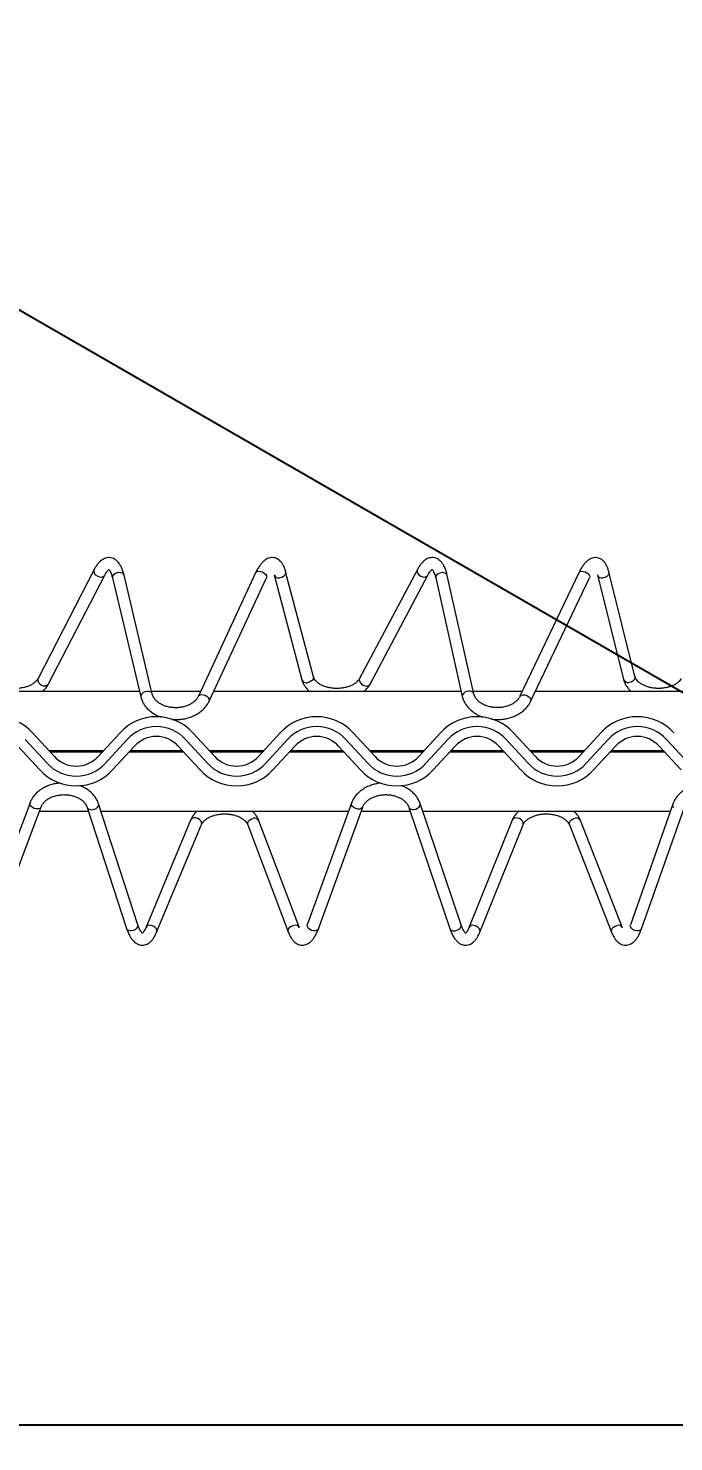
# Model space of a CAD drawing. Header units: millimetres. Extents: x 8743 to 322652, y 10189 to 229505.
# Drawn here: x 260695 to 270141, y 156994 to 177679 of the extents above; entities that cross this region are included whole.
import ezdxf

# ---------------------------------------------------------------- set-up
doc = ezdxf.new("R2010")
doc.units = ezdxf.units.MM
doc.header["$LTSCALE"] = 300
doc.header["$MEASUREMENT"] = 0
doc.header["$PDSIZE"] = -5
doc.layers.get('0').update_dxf_attribs({"color": 8, "linetype": 'CONTINUOUS'})
doc.layers.get('Defpoints').update_dxf_attribs({"color": 8, "linetype": 'CONTINUOUS'})
doc.layers.add('AZ-DIML', color=8, linetype='CONTINUOUS')
doc.layers.add('LGA CG', color=8, linetype='CONTINUOUS', lineweight=20)
doc.styles.add('HY울릉도L', font='H2WULL_0.TTF')
doc.dimstyles.new('NDIM', dxfattribs={"dimscale": 150, "dimtxt": 3, "dimasz": 1.5, "dimexe": 3, "dimexo": 2, "dimgap": 1, "dimtad": 1, "dimdec": 0, "dimdsep": 46, "dimlunit": 6, "dimtxsty": 'HY울릉도L', "dimblk1": '_RXDOT', "dimblk2": '_RXDOT', "dimsah": 1, "dimcen": 3, "dimdle": 3, "dimclrd": 256, "dimclre": 256, "dimclrt": 3, "dimadec": 0, "dimazin": 0, "dimtfac": 1, "dimtdec": 4, "dimtix": 1, "dimtmove": 2, "dimatfit": 3, "dimldrblk": '_RXDOT', "dimfxl": 1, "dimtolj": 1, "dimtzin": 0, "dimarcsym": 0})

# ---------------------------------------------------------------- blocks, each defined once
blk = doc.blocks.new('*D406')
at = {"layer": 'AZ-DIML', "lineweight": -2}
for p, q in [((205681, 166205), (205681, 157229)), ((280752, 166205), (280752, 157229)), ((207181, 157244), (279252, 157244))]:
    blk.add_line(p, q, dxfattribs=at)
at = {"layer": 'AZ-DIML'}
for points in [[(207181, 157494), (207181, 156994), (205681, 157244)], [(279252, 156994), (279252, 157494), (280752, 157244)]]:
    blk.add_solid(points, dxfattribs=at)
at = {"layer": 'Defpoints', "color": 0}
for p in [(205681, 166215), (280752, 166215), (280752, 157244)]:
    blk.add_point(p, dxfattribs=at)
at = {"layer": 'AZ-DIML', "color": 3, "insert": (243216, 158066), "char_height": 1500, "attachment_point": 5, "style": 'HY울릉도L'}
blk.add_mtext('\\A1;2590', dxfattribs=at)
blk = doc.blocks.new('_RXDOT')
at = {"color": 0, "linetype": 'ByBlock'}
blk.add_line((-1, 0), (2, 0), dxfattribs=at)
at = {"color": 0, "linetype": 'ByBlock', "const_width": 0.5}
blk.add_lwpolyline([(-0.25, 0, 1), (0.25, 0, 1)], format="xyb", close=True, dxfattribs=at)

msp = doc.modelspace()

# ---------------------------------------------------------------- linework, layer by layer
at = {"color": 7, "linetype": 'Continuous', "lineweight": 15}
for p, q in [((261659.4, 169756.3), (260837.8, 168163.7)), ((260992, 168084.1), (261813.7, 169676.7)), ((261928.1, 169635), (262341.2, 167896.3)), ((262510.1, 167936.4), (262097, 169675.1)), ((264021.9, 169708), (263184.3, 167903.4)), ((263341.8, 167830.3), (264179.4, 169634.9)), ((264294.1, 169680.2), (264699.5, 168145.5)), ((264867.4, 168189.9), (264461.9, 169724.6)), ((266389.3, 169757.6), (265544, 168163.1)), ((265697.4, 168081.7), (266542.7, 169676.3)), ((266657.2, 169634.7), (267047.3, 167901.1)), ((267216.7, 167939.2), (266826.5, 169672.8)), ((268751.7, 169709.3), (267890.5, 167902.6)), ((268047.3, 167827.9), (268908.5, 169634.6)), ((269023.1, 169680.2), (269405.6, 168150)), ((269574, 168192.1), (269191.5, 169722.3)), ((258702.9, 167980.2), (262321.2, 167980.2)), ((262499.7, 167980.2), (263220, 167980.2)), ((263411.4, 167980.2), (267029.5, 167980.2)), ((267207.4, 167980.2), (267927.5, 167980.2)), ((268119.9, 167980.2), (271737.7, 167980.2)), ((260757.1, 167370.2), (261077.9, 167021.1)), ((261717, 167021.1), (262037.9, 167370.2)), ((263103, 167370.2), (263423.9, 167021.1)), ((264063, 167021.1), (264383.8, 167370.2)), ((265449, 167370.2), (265769.8, 167021.1)), ((266408.9, 167021.1), (266729.8, 167370.2)), ((267795, 167370.2), (268115.8, 167021.1)), ((268754.9, 167021.1), (269075.7, 167370.2)), ((260864.9, 166825.3), (260544.1, 167174.4)), ((260971.4, 166923.2), (260650.6, 167272.3)), ((262144.4, 167272.3), (261823.5, 166923.2)), ((262250.9, 167174.4), (261930.1, 166825.3)), ((263210.8, 166825.3), (262890, 167174.4)), ((263317.3, 166923.2), (262996.5, 167272.3)), ((264490.3, 167272.3), (264169.5, 166923.2)), ((264596.8, 167174.4), (264276, 166825.3)), ((265556.8, 166825.3), (265236, 167174.4)), ((265663.3, 166923.2), (265342.5, 167272.3)), ((266836.3, 167272.3), (266515.5, 166923.2)), ((266942.8, 167174.4), (266622, 166825.3)), ((267902.7, 166825.3), (267581.9, 167174.4)), ((268009.3, 166923.2), (267688.4, 167272.3)), ((269182.2, 167272.3), (268861.4, 166923.2)), ((269288.8, 167174.4), (268967.9, 166825.3)), ((270248.7, 166825.3), (269927.9, 167174.4)), ((270355.2, 166923.2), (270034.4, 167272.3)), ((260994.2, 167112.2), (261800.8, 167112.2)), ((261774.2, 167083.3), (261020.8, 167083.3)), ((262973.8, 167083.3), (262167.1, 167083.3)), ((262193.7, 167112.2), (262947.2, 167112.2)), ((263340.1, 167112.2), (264146.7, 167112.2)), ((264120.1, 167083.3), (263366.7, 167083.3)), ((265319.7, 167083.3), (264513.1, 167083.3)), ((264539.7, 167112.2), (265293.1, 167112.2)), ((265686.1, 167112.2), (266492.7, 167112.2)), ((266466.1, 167083.3), (265712.7, 167083.3)), ((267665.7, 167083.3), (266859.1, 167083.3)), ((266885.6, 167112.2), (267639.1, 167112.2)), ((268032, 167112.2), (268838.7, 167112.2)), ((268812.1, 167083.3), (268058.6, 167083.3)), ((270011.6, 167083.3), (269205, 167083.3)), ((269231.6, 167112.2), (269985, 167112.2)), ((260720.8, 166344.6), (260048.6, 164559.3)), ((262299.9, 164559.5), (261724.2, 166329.7)), ((265426.3, 166341.2), (264777.7, 164559.2)), ((267029, 164559.5), (266429.8, 166333.5)), ((270127.7, 166325.6), (269506.9, 164559.2)), ((260211.1, 164498.1), (260883.3, 166283.5)), ((261578.8, 166215.3), (260857.6, 166215.3)), ((261559.1, 166276), (262134.8, 164505.8)), ((265380.5, 166215.3), (261761.4, 166215.3)), ((264940.9, 164499.8), (265589.5, 166281.8)), ((266286.5, 166215.3), (265565.3, 166215.3)), ((266265.3, 166278), (266864.5, 164503.9)), ((270088.9, 166215.3), (266469.7, 166215.3)), ((269670.6, 164501.6), (270291.4, 166268.1)), ((263070.1, 166091.7), (262413.8, 164516.6)), ((262574.1, 164449.8), (263230.4, 166024.9)), ((263908.7, 166020.9), (264500.2, 164454.5)), ((264662.6, 164515.8), (264071.1, 166082.3)), ((267775.6, 166088.4), (267142.8, 164516.4)), ((267303.9, 164451.6), (267936.6, 166023.5)), ((268615, 166022.4), (269230, 164452.7)), ((269391.6, 164516), (268776.6, 166085.8))]:
    msp.add_line(p, q, dxfattribs=at)
at = {"color": 8, "linetype": 'Continuous', "lineweight": 15}
for p, q in [((261659.4, 169756.3), (261655.2, 169743.8)), ((261655.2, 169743.8), (261656.2, 169720.9)), ((261656.2, 169720.9), (261666.9, 169697.5)), ((261666.9, 169697.5), (261686.1, 169676.3)), ((261686.1, 169676.3), (261711.3, 169660.1)), ((261711.3, 169660.1), (261739.6, 169650.6)), ((261930.3, 169659.8), (261927.4, 169639.4)), ((261927.4, 169639.4), (261928.1, 169635)), ((261943.2, 169679.6), (261930.3, 169659.8)), ((261964.4, 169696.4), (261943.2, 169679.6)), ((261991.5, 169708.3), (261964.4, 169696.4)), ((262021.1, 169713.7), (261991.5, 169708.3)), ((262049.7, 169712), (262021.1, 169713.7)), ((262073.8, 169703.5), (262049.7, 169712)), ((262090.5, 169689.1), (262073.8, 169703.5)), ((262097, 169675.1), (262090.5, 169689.1)), ((264021.9, 169708), (264025.9, 169714.6)), ((264025.9, 169714.6), (264042, 169727)), ((264042, 169727), (264065.1, 169732.7)), ((264065.1, 169732.7), (264092.5, 169731.1)), ((264092.5, 169731.1), (264120.9, 169722.3)), ((264120.9, 169722.3), (264146.9, 169707.3)), ((264146.9, 169707.3), (264167.3, 169688)), ((264167.3, 169688), (264179.6, 169666.7)), ((264182.5, 169646), (264179.4, 169634.9)), ((264179.6, 169666.7), (264182.5, 169646)), ((264404.1, 169643.3), (264374.7, 169636.8)), ((264430.4, 169656.8), (264404.1, 169643.3)), ((264450.3, 169675.9), (264430.4, 169656.8)), ((264461.6, 169698.2), (264450.3, 169675.9)), ((264462.7, 169721), (264461.6, 169698.2)), ((264461.9, 169724.6), (264462.7, 169721)), ((266389.3, 169757.6), (266384.8, 169744.5)), ((266384.8, 169744.5), (266385.9, 169721.6)), ((266385.9, 169721.6), (266396.7, 169698.1)), ((266396.7, 169698.1), (266415.8, 169676.9)), ((266415.8, 169676.9), (266441, 169660.6)), ((266441, 169660.6), (266469.2, 169651)), ((266659.4, 169658.9), (266656.5, 169638.6)), ((266656.5, 169638.6), (266657.2, 169634.7)), ((266672.2, 169678.6), (266659.4, 169658.9)), ((266693.4, 169695.3), (266672.2, 169678.6)), ((266720.5, 169707), (266693.4, 169695.3)), ((266750.1, 169712.3), (266720.5, 169707)), ((266778.8, 169710.5), (266750.1, 169712.3)), ((266803, 169701.9), (266778.8, 169710.5)), ((266819.8, 169687.4), (266803, 169701.9)), ((266826.5, 169672.8), (266819.8, 169687.4)), ((268751.7, 169709.3), (268755.6, 169715.6)), ((268755.6, 169715.6), (268771.7, 169727.9)), ((268771.7, 169727.9), (268794.8, 169733.5)), ((268794.8, 169733.5), (268822.2, 169731.6)), ((268822.2, 169731.6), (268850.5, 169722.5)), ((268850.5, 169722.5), (268876.4, 169707.4)), ((268876.4, 169707.4), (268896.6, 169687.9)), ((268896.6, 169687.9), (268908.9, 169666.6)), ((268911.6, 169645.9), (268908.5, 169634.6)), ((268908.9, 169666.6), (268911.6, 169645.9)), ((269133.2, 169641.9), (269103.7, 169635.7)), ((269159.6, 169655.2), (269133.2, 169641.9)), ((269179.6, 169674.2), (269159.6, 169655.2)), ((269190.9, 169696.4), (269179.6, 169674.2)), ((269192.1, 169719.2), (269190.9, 169696.4)), ((269191.5, 169722.3), (269192.1, 169719.2)), ((264868.2, 168186.2), (264867, 168163.5)), ((264867.4, 168189.9), (264868.2, 168186.2)), ((269573.5, 168166.2), (269562.1, 168144)), ((269574.7, 168189), (269573.5, 168166.2)), ((269574, 168192.1), (269574.7, 168189)), ((260837.8, 168163.7), (260833.5, 168151.1)), ((260833.5, 168151.1), (260834.5, 168128.2)), ((260834.5, 168128.2), (260845.3, 168104.8)), ((260845.3, 168104.8), (260864.4, 168083.7)), ((260864.4, 168083.7), (260889.6, 168067.4)), ((260889.6, 168067.4), (260917.9, 168058)), ((262404.5, 167969.6), (262377.5, 167957.7)), ((262434.1, 167975), (262404.5, 167969.6)), ((262462.7, 167973.3), (262434.1, 167975)), ((262486.8, 167964.8), (262462.7, 167973.3)), ((262503.5, 167950.4), (262486.8, 167964.8)), ((264809.5, 168108.5), (264780.1, 168102.1)), ((264835.8, 168122.1), (264809.5, 168108.5)), ((264855.8, 168141.2), (264835.8, 168122.1)), ((264867, 168163.5), (264855.8, 168141.2)), ((265544, 168163.1), (265539.5, 168149.9)), ((265539.5, 168149.9), (265540.6, 168127)), ((265540.6, 168127), (265551.4, 168103.6)), ((265551.4, 168103.6), (265570.5, 168082.4)), ((265570.5, 168082.4), (265595.7, 168066)), ((265595.7, 168066), (265623.9, 168056.4)), ((267083.6, 167961.8), (267062.3, 167945)), ((267110.6, 167973.5), (267083.6, 167961.8)), ((267140.3, 167978.7), (267110.6, 167973.5)), ((267168.9, 167976.9), (267140.3, 167978.7)), ((267193.1, 167968.3), (267168.9, 167976.9)), ((267209.9, 167953.8), (267193.1, 167968.3)), ((269515.8, 168111.7), (269486.3, 168105.5)), ((269542.1, 168125.1), (269515.8, 168111.7)), ((269562.1, 168144), (269542.1, 168125.1)), ((262343.4, 167921.1), (262340.4, 167900.7)), ((262340.4, 167900.7), (262341.2, 167896.3)), ((262356.2, 167940.9), (262343.4, 167921.1)), ((262377.5, 167957.7), (262356.2, 167940.9)), ((262510, 167936.8), (262503.5, 167950.4)), ((263184.5, 167903.8), (263188.3, 167910)), ((263188.3, 167910), (263204.4, 167922.4)), ((263204.4, 167922.4), (263227.5, 167928.2)), ((263227.5, 167928.2), (263254.9, 167926.5)), ((263254.9, 167926.5), (263283.3, 167917.7)), ((263283.3, 167917.7), (263309.3, 167902.7)), ((263309.3, 167902.7), (263329.7, 167883.4)), ((263329.7, 167883.4), (263342, 167862.1)), ((263344.9, 167841.4), (263341.8, 167830.3)), ((263342, 167862.1), (263344.9, 167841.4)), ((267049.5, 167925.3), (267046.6, 167905)), ((267046.6, 167905), (267047.3, 167901.1)), ((267062.3, 167945), (267049.5, 167925.3)), ((267216.6, 167939.6), (267209.9, 167953.8)), ((267890.7, 167903), (267894.5, 167908.9)), ((267894.5, 167908.9), (267910.5, 167921.2)), ((267910.5, 167921.2), (267933.6, 167926.8)), ((267933.6, 167926.8), (267961, 167924.9)), ((267961, 167924.9), (267989.3, 167915.8)), ((267989.3, 167915.8), (268015.2, 167900.7)), ((268015.2, 167900.7), (268035.4, 167881.2)), ((268035.4, 167881.2), (268047.7, 167859.9)), ((268050.4, 167839.2), (268047.2, 167827.9)), ((268047.7, 167859.9), (268050.4, 167839.2)), ((260718.6, 166334.8), (260720.8, 166344.7)), ((260722.1, 166314.1), (260718.6, 166334.8)), ((260735.2, 166293.4), (260722.1, 166314.1)), ((261722.4, 166300.7), (261725.9, 166321.3)), ((261725.9, 166321.3), (261724.2, 166329.7)), ((265424.2, 166331.5), (265426.3, 166341.2)), ((265427.8, 166310.9), (265424.2, 166331.5)), ((265441, 166290.3), (265427.8, 166310.9)), ((266414.8, 166283.6), (266428.1, 166304)), ((266428.1, 166304), (266431.6, 166324.6)), ((266431.6, 166324.6), (266429.8, 166333.5)), ((270125.7, 166316.2), (270127.7, 166325.6)), ((270129.3, 166295.5), (270125.7, 166316.2)), ((260756.3, 166275.3), (260735.2, 166293.4)), ((260783, 166261.8), (260756.3, 166275.3)), ((260812, 166254.6), (260783, 166261.8)), ((260839.8, 166254.6), (260812, 166254.6)), ((260863, 166261.7), (260839.8, 166254.6)), ((260878.9, 166275.2), (260863, 166261.7)), ((260883.1, 166283.1), (260878.9, 166275.2)), ((261559.2, 166275.6), (261564.1, 166266.1)), ((261564.1, 166266.1), (261580.1, 166252.2)), ((261580.1, 166252.2), (261603.6, 166244.4)), ((261603.6, 166244.4), (261631.6, 166243.6)), ((261631.6, 166243.6), (261660.9, 166250.1)), ((261660.9, 166250.1), (261687.8, 166262.8)), ((261687.8, 166262.8), (261709.2, 166280.4)), ((261709.2, 166280.4), (261722.4, 166300.7)), ((263177.4, 166115.1), (263148.7, 166123.8)), ((263202.9, 166099.5), (263177.4, 166115.1)), ((263222, 166079), (263202.9, 166099.5)), ((263937, 166093.7), (263962.6, 166108.8)), ((263962.6, 166108.8), (263991.5, 166117.1)), ((265462.2, 166272.3), (265441, 166290.3)), ((265489, 166259), (265462.2, 166272.3)), ((265518.1, 166252.1), (265489, 166259)), ((265545.9, 166252.3), (265518.1, 166252.1)), ((265569.1, 166259.7), (265545.9, 166252.3)), ((265585, 166273.3), (265569.1, 166259.7)), ((265589.3, 166281.4), (265585, 166273.3)), ((266265.5, 166277.6), (266270.1, 166268.6)), ((266270.1, 166268.6), (266286.1, 166254.8)), ((266286.1, 166254.8), (266309.4, 166247.1)), ((266309.4, 166247.1), (266337.4, 166246.5)), ((266337.4, 166246.5), (266366.6, 166253)), ((266366.6, 166253), (266393.5, 166265.9)), ((266393.5, 166265.9), (266414.8, 166283.6)), ((267883.6, 166112.8), (267854.8, 166121.4)), ((267909, 166097.4), (267883.6, 166112.8)), ((267928.1, 166076.9), (267909, 166097.4)), ((268642.8, 166095.7), (268668.3, 166111.1)), ((268668.3, 166111.1), (268697.1, 166119.6)), ((270142.6, 166275.1), (270129.3, 166295.5)), ((263232.4, 166055.9), (263222, 166079)), ((263230.4, 166024.9), (263232.9, 166033.2)), ((263232.9, 166033.2), (263232.4, 166055.9)), ((263906.7, 166027.8), (263907.2, 166050.5)), ((263908.7, 166020.9), (263906.7, 166027.8)), ((263907.2, 166050.5), (263917.8, 166073.4)), ((263917.8, 166073.4), (263937, 166093.7)), ((267938.5, 166053.9), (267928.1, 166076.9)), ((267936.6, 166023.5), (267939, 166031.1)), ((267939, 166031.1), (267938.5, 166053.9)), ((268612.8, 166029.7), (268613.3, 166052.4)), ((268615, 166022.4), (268612.8, 166029.7)), ((268613.3, 166052.4), (268623.7, 166075.4)), ((268623.7, 166075.4), (268642.8, 166095.7)), ((262134.8, 164505.8), (262139.8, 164495.8)), ((262139.8, 164495.8), (262155.8, 164481.9)), ((262155.8, 164481.9), (262179.3, 164474.2)), ((262179.3, 164474.2), (262207.3, 164473.4)), ((262207.3, 164473.4), (262236.6, 164479.8)), ((262236.6, 164479.8), (262263.5, 164492.6)), ((262263.5, 164492.6), (262284.9, 164510.2)), ((262284.9, 164510.2), (262298.1, 164530.5)), ((262298.1, 164530.5), (262301.6, 164551.1)), ((262301.6, 164551.1), (262299.9, 164559.5)), ((262521.1, 164540), (262492.4, 164548.8)), ((262546.5, 164524.5), (262521.1, 164540)), ((262565.6, 164503.9), (262546.5, 164524.5)), ((262576.1, 164480.9), (262565.6, 164503.9)), ((262574.1, 164449.8), (262576.6, 164458.1)), ((262576.6, 164458.1), (262576.1, 164480.9)), ((264498.2, 164461.3), (264498.7, 164484.1)), ((264500.2, 164454.5), (264498.2, 164461.3)), ((264498.7, 164484.1), (264509.2, 164507)), ((264509.2, 164507), (264528.4, 164527.2)), ((264528.4, 164527.2), (264554, 164542.4)), ((264554, 164542.4), (264582.9, 164550.7)), ((264775.7, 164549.5), (264777.7, 164559.2)), ((264779.2, 164528.9), (264775.7, 164549.5)), ((264792.4, 164508.3), (264779.2, 164528.9)), ((264813.7, 164490.3), (264792.4, 164508.3)), ((264840.4, 164477), (264813.7, 164490.3)), ((264869.5, 164470.1), (264840.4, 164477)), ((264897.3, 164470.3), (264869.5, 164470.1)), ((264920.5, 164477.7), (264897.3, 164470.3)), ((264936.4, 164491.3), (264920.5, 164477.7)), ((264940.9, 164499.8), (264936.4, 164491.3)), ((266864.5, 164503.9), (266869.3, 164494.5)), ((266869.3, 164494.5), (266885.2, 164480.7)), ((266885.2, 164480.7), (266908.6, 164473)), ((266908.6, 164473), (266936.5, 164472.4)), ((266936.5, 164472.4), (266965.7, 164478.9)), ((266965.7, 164478.9), (266992.6, 164491.8)), ((266992.6, 164491.8), (267014, 164509.6)), ((267014, 164509.6), (267027.3, 164529.9)), ((267027.3, 164529.9), (267030.8, 164550.5)), ((267030.8, 164550.5), (267029, 164559.5)), ((267250.8, 164540.9), (267222, 164549.5)), ((267276.3, 164525.4), (267250.8, 164540.9)), ((267295.3, 164504.9), (267276.3, 164525.4)), ((267305.7, 164481.9), (267295.3, 164504.9)), ((267303.9, 164451.6), (267306.2, 164459.2)), ((267306.2, 164459.2), (267305.7, 164481.9)), ((269227.8, 164459.9), (269228.2, 164482.6)), ((269230, 164452.6), (269227.8, 164459.9)), ((269228.2, 164482.6), (269238.7, 164505.6)), ((269238.7, 164505.6), (269257.8, 164526)), ((269257.8, 164526), (269283.3, 164541.3)), ((269283.3, 164541.3), (269312.1, 164549.8)), ((269504.9, 164549.7), (269506.9, 164559.2)), ((269508.5, 164529.1), (269504.9, 164549.7)), ((269521.8, 164508.6), (269508.5, 164529.1)), ((269543.2, 164490.8), (269521.8, 164508.6)), ((269570, 164477.7), (269543.2, 164490.8)), ((269599.1, 164471), (269570, 164477.7)), ((269627, 164471.5), (269599.1, 164471)), ((269650.3, 164479), (269627, 164471.5)), ((269666.1, 164492.8), (269650.3, 164479)), ((269670.6, 164501.6), (269666.1, 164492.8))]:
    msp.add_line(p, q, dxfattribs=at)
for centre, radius, start, end in [((261759.8, 169711.7), 64.3, 251.7009, 326.83211), ((264360.5, 169707), 71.6, 202.2403, 281.45727), ((266489.5, 169711.5), 63.8, 251.44055, 326.30203), ((269090, 169706.3), 71.9, 201.54681, 280.97258), ((260938.1, 168119), 64.3, 251.67613, 327.11077), ((264765.9, 168172.1), 71.5, 201.86807, 281.49158), ((265644.2, 168116.8), 63.7, 251.40933, 326.58151), ((269472.6, 168176), 71.8, 201.17608, 281.00558), ((263129.5, 166058.8), 67.8, 73.52057, 150.99368), ((264009.8, 166050.6), 69, 27.30033, 105.42516), ((267835.7, 166055.8), 68.4, 73.7865, 151.56632), ((268716, 166053.6), 68.7, 27.96448, 105.92285), ((262473.1, 164483.7), 67.9, 73.52522, 150.95985), ((264601.2, 164484.1), 69.1, 27.66482, 105.39161), ((267202.9, 164483.8), 68.4, 73.79004, 151.53171), ((269330.9, 164483.7), 68.8, 28.31986, 105.88919)]:
    msp.add_arc(centre, radius, start, end, dxfattribs=at)
at = {"color": 7, "linetype": 'Continuous', "lineweight": 15}
for centre, radius, start, end in [((260224.5, 166880.8), 723.3, 42.58222, 137.41778), ((262570.4, 166880.8), 723.3, 42.58222, 137.41778), ((264916.4, 166880.8), 723.3, 42.58222, 137.41778), ((267262.4, 166880.8), 723.3, 42.58222, 137.41778), ((269608.3, 166880.8), 723.3, 42.58222, 137.41778), ((262570.4, 166880.8), 578.7, 42.58222, 137.41778), ((264916.4, 166880.8), 578.7, 42.58222, 137.41778), ((267262.4, 166880.8), 578.7, 42.58222, 137.41778), ((269608.3, 166880.8), 578.7, 42.58222, 137.41778), ((262570.4, 166880.8), 434, 42.58222, 137.41778), ((264916.4, 166880.8), 434, 42.58222, 137.41778), ((267262.4, 166880.8), 434, 42.58222, 137.41778), ((269608.3, 166880.8), 434, 42.58222, 137.41778), ((261397.5, 167314.8), 434, 222.58222, 317.41778), ((263743.4, 167314.8), 434, 222.58222, 317.41778), ((266089.4, 167314.8), 434, 222.58222, 317.41778), ((268435.3, 167314.8), 434, 222.58222, 317.41778), ((261397.5, 167314.8), 723.3, 222.58222, 317.41778), ((261397.5, 167314.8), 578.7, 222.58222, 317.41778), ((263743.4, 167314.8), 723.3, 222.58222, 317.41778), ((263743.4, 167314.8), 578.7, 222.58222, 317.41778), ((266089.4, 167314.8), 723.3, 222.58222, 317.41778), ((266089.4, 167314.8), 578.7, 222.58222, 317.41778), ((268435.3, 167314.8), 723.3, 222.58222, 317.41778), ((268435.3, 167314.8), 578.7, 222.58222, 317.41778)]:
    msp.add_arc(centre, radius, start, end, dxfattribs=at)
for points, knots in [([(262097, 169675.1), (262094.4, 169685.5), (262086.7, 169716.5), (262070.8, 169764), (262047.5, 169815.1), (262020.3, 169857), (261990.1, 169889.5), (261958.5, 169912.4), (261923.3, 169928.1), (261885.2, 169935), (261846.6, 169932.3), (261810.4, 169921.2), (261776.5, 169902.6), (261744, 169876.5), (261712.3, 169841.6), (261683.9, 169801.4), (261667, 169770.2), (261659.4, 169756.3)], [0, 0, 0, 0, 0.0410088, 0.1216451, 0.2038907, 0.2880858, 0.3559596, 0.417575, 0.4754454, 0.5377144, 0.5971172, 0.6559616, 0.7170707, 0.7833228, 0.856655, 0.9361697, 1, 1, 1, 1]), ([(264461.9, 169724.6), (264459.2, 169734.2), (264451.2, 169763), (264434.9, 169804.8), (264411.8, 169846.8), (264385.5, 169880), (264356.2, 169905.3), (264323.9, 169922.9), (264288.3, 169932.8), (264251.3, 169933.8), (264214.9, 169926.2), (264180.6, 169910.9), (264147.6, 169888.3), (264114.9, 169857.3), (264082.7, 169816.9), (264051.2, 169767.6), (264031.8, 169728), (264021.9, 169708)], [0, 0, 0, 0, 0.0413435, 0.1241081, 0.2001449, 0.2686021, 0.3301327, 0.3875247, 0.4431906, 0.5020047, 0.5598578, 0.619369, 0.68364, 0.7551574, 0.8339009, 0.9159534, 1, 1, 1, 1]), ([(266826.5, 169672.8), (266824.1, 169683.3), (266816.7, 169714.3), (266801.3, 169761.9), (266779.4, 169811.5), (266753.9, 169852.6), (266725.6, 169884.9), (266694.6, 169909.1), (266659.8, 169926.1), (266621.8, 169934.4), (266582.9, 169933), (266546.4, 169923.1), (266512, 169905.6), (266479, 169880.6), (266446.9, 169847), (266416.6, 169806.2), (266398.2, 169773.4), (266389.3, 169757.6)], [0, 0, 0, 0, 0.0409732, 0.1215508, 0.2037383, 0.2792814, 0.3478859, 0.4099836, 0.4680866, 0.5307398, 0.5902542, 0.6490072, 0.7097472, 0.7753828, 0.8479919, 0.927004, 1, 1, 1, 1]), ([(269191.5, 169722.3), (269188.9, 169731.9), (269181.2, 169760.8), (269165.6, 169802.7), (269143, 169845), (269117.3, 169878.4), (269088.3, 169904), (269056.3, 169922), (269020.9, 169932.2), (268983.9, 169933.7), (268947.5, 169926.4), (268913.1, 169911.6), (268879.9, 169889.3), (268847, 169858.7), (268814.3, 169818.8), (268783.5, 169771.1), (268763, 169732.7), (268752.9, 169711.8), (268751.7, 169709.3)], [0, 0, 0, 0, 0.0412977, 0.1240127, 0.1999568, 0.2682398, 0.3295856, 0.386808, 0.4423228, 0.500968, 0.5586623, 0.6180392, 0.68221, 0.7536749, 0.8324025, 0.9144071, 0.9900268, 1, 1, 1, 1]), ([(261813.7, 169676.7), (261817.3, 169683.4), (261827.2, 169701.9), (261843.2, 169726.3), (261859.5, 169745.8), (261870.3, 169755.2), (261872.7, 169756.6), (261873.1, 169756.9)], [0, 0, 0, 0, 0.1519798, 0.4253018, 0.6912231, 0.9487613, 1, 1, 1, 1]), ([(261871.3, 169760.9), (261871.2, 169760.9), (261870.3, 169761.2), (261874.4, 169758.9), (261883.3, 169748.9), (261895.4, 169729.8), (261907.9, 169702.4), (261919.2, 169670.3), (261925.4, 169645.6), (261928.1, 169635)], [0, 0, 0, 0, 0.0281716, 0.1885797, 0.357917, 0.524204, 0.6934224, 0.8683651, 1, 1, 1, 1]), ([(266542.7, 169676.3), (266546.3, 169682.9), (266556.5, 169701.5), (266572.9, 169725.8), (266589.5, 169745.4), (266600.7, 169754.9), (266603.3, 169756.4), (266603.8, 169756.7)], [0, 0, 0, 0, 0.1503787, 0.4209928, 0.6843177, 0.9393327, 1, 1, 1, 1]), ([(266602, 169760.8), (266601.9, 169760.8), (266601, 169761.1), (266605.1, 169758.9), (266613.7, 169748.9), (266625.5, 169729.8), (266637.7, 169702.3), (266648.6, 169670.2), (266654.6, 169645.4), (266657.2, 169634.7)], [0, 0, 0, 0, 0.0251264, 0.1860884, 0.3560909, 0.5227399, 0.6922072, 0.8673807, 1, 1, 1, 1]), ([(260837.8, 168163.7), (260835.4, 168159.4), (260827.9, 168145.9), (260809.5, 168123), (260779.3, 168096.3), (260742, 168072.2), (260698.5, 168051.6), (260649.8, 168035.2), (260597.1, 168023.5), (260541.9, 168017.1), (260485.5, 168016.1), (260429.6, 168020.7), (260375.8, 168030.6), (260325.6, 168045.5), (260280.4, 168064.7), (260241.4, 168087.3), (260209.5, 168112.3), (260185.2, 168138.6), (260168.8, 168164.2), (260163.3, 168180.1), (260160.8, 168187.6)], [0, 0, 0, 0, 0.0283416, 0.0888953, 0.1473521, 0.2047113, 0.2618586, 0.3190598, 0.3764636, 0.4340667, 0.4917874, 0.5495161, 0.6070992, 0.6644131, 0.7213779, 0.7779778, 0.8343386, 0.8907504, 0.9478695, 1, 1, 1, 1]), ([(265544, 168163.1), (265541.6, 168158.8), (265533.9, 168145.3), (265515.2, 168122.4), (265484.6, 168095.8), (265447, 168071.9), (265403.2, 168051.5), (265354.3, 168035.3), (265301.5, 168023.8), (265246.1, 168017.6), (265189.7, 168017), (265133.9, 168021.8), (265080.2, 168032), (265030.3, 168047.1), (264985.4, 168066.5), (264946.7, 168089.2), (264915.1, 168114.4), (264891.2, 168140.7), (264875.1, 168166.3), (264869.9, 168182.2), (264867.4, 168189.9)], [0, 0, 0, 0, 0.0283408, 0.088683, 0.1470345, 0.2043544, 0.261483, 0.3186775, 0.3760771, 0.4336728, 0.4913838, 0.5490941, 0.6066516, 0.6639358, 0.7208673, 0.7774372, 0.8337793, 0.8901906, 0.9473585, 1, 1, 1, 1]), ([(270250.3, 168162.5), (270247.8, 168158.2), (270239.9, 168144.7), (270220.9, 168121.9), (270189.9, 168095.4), (270152, 168071.7), (270108, 168051.4), (270058.8, 168035.4), (270005.9, 168024.3), (269950.4, 168018.3), (269894, 168017.9), (269838.2, 168023), (269784.7, 168033.5), (269735, 168048.8), (269690.3, 168068.4), (269652, 168091.3), (269620.8, 168116.5), (269597.3, 168142.8), (269581.4, 168168.5), (269576.4, 168184.5), (269574, 168192.1)], [0, 0, 0, 0, 0.0283391, 0.0884775, 0.1467283, 0.2040091, 0.2611173, 0.3183035, 0.3756972, 0.4332857, 0.4909819, 0.5486739, 0.6062042, 0.6634566, 0.720354, 0.7768904, 0.8332136, 0.8896257, 0.9468434, 1, 1, 1, 1]), ([(260908.3, 167980.2), (260918.2, 167989), (260943.1, 168011), (260970.7, 168046.3), (260986, 168073.4), (260992, 168084.1)], [0, 0, 0, 0, 0.2870998, 0.717425, 1, 1, 1, 1]), ([(264699.5, 168145.5), (264702.6, 168135.3), (264710.5, 168108.9), (264730.6, 168068), (264761.9, 168024.5), (264787.8, 167995.1), (264804.8, 167981.8), (264806.8, 167980.2)], [0, 0, 0, 0, 0.1642737, 0.4272384, 0.6933605, 0.9651291, 1, 1, 1, 1]), ([(265614.3, 167980.2), (265623.6, 167988.2), (265647.9, 168009.3), (265675.4, 168043.7), (265691.1, 168070.9), (265697.4, 168081.7)], [0, 0, 0, 0, 0.2683241, 0.7070438, 1, 1, 1, 1]), ([(269405.6, 168150), (269408.5, 168139.8), (269416.1, 168113.3), (269435.7, 168072.2), (269466.2, 168028.5), (269493.2, 167997.7), (269511.7, 167983), (269515.2, 167980.2)], [0, 0, 0, 0, 0.1600526, 0.4158422, 0.674605, 0.9388271, 1, 1, 1, 1]), ([(262341.2, 167896.3), (262344.1, 167885.4), (262351.8, 167856.8), (262371.7, 167812.1), (262402.3, 167763.6), (262440.9, 167718.8), (262486.7, 167678.2), (262539.3, 167643), (262590.4, 167616.1), (262625.2, 167603.8), (262639.1, 167599)], [0, 0, 0, 0, 0.0816369, 0.2160668, 0.3513, 0.4880886, 0.6264928, 0.7662756, 0.9070472, 1, 1, 1, 1]), ([(263184.3, 167903.4), (263181.7, 167898.1), (263173.3, 167881.3), (263153.3, 167853.6), (263121.2, 167822.3), (263082.1, 167794.7), (263037.2, 167771.6), (262987.6, 167753.7), (262934.3, 167741.5), (262878.9, 167735.5), (262822.8, 167735.7), (262767.5, 167742.3), (262714.7, 167754.8), (262665.7, 167773), (262621.7, 167796), (262584, 167823.1), (262553.2, 167853.2), (262529.8, 167885.4), (262516.3, 167913.4), (262511.7, 167930.5), (262510.1, 167936.4)], [0, 0, 0, 0, 0.0284414, 0.0903776, 0.15072, 0.2098517, 0.2684512, 0.3268778, 0.3852546, 0.4436377, 0.5020178, 0.5603498, 0.6185576, 0.6766006, 0.7344921, 0.7923179, 0.8502547, 0.9087102, 0.9683834, 1, 1, 1, 1]), ([(262798.1, 167564.7), (262820.1, 167563.4), (262865.3, 167560.9), (262933.7, 167566), (263001.8, 167577.9), (263067.5, 167597), (263129.5, 167622.8), (263186.7, 167655.2), (263238.1, 167693.5), (263282.3, 167737.3), (263317.5, 167783.1), (263334.2, 167815.5), (263341.8, 167830.3)], [0, 0, 0, 0, 0.0971665, 0.199071, 0.3011111, 0.4033166, 0.5057078, 0.6082213, 0.7106751, 0.8127794, 0.9141378, 1, 1, 1, 1]), ([(267047.3, 167901.1), (267050.1, 167890.2), (267057.4, 167861.5), (267076.8, 167816.7), (267106.8, 167767.9), (267144.9, 167722.8), (267190.2, 167682), (267242.3, 167646.3), (267295.2, 167618), (267332.2, 167604.7), (267348.3, 167598.9)], [0, 0, 0, 0, 0.080471, 0.2128657, 0.3460259, 0.4807007, 0.6169739, 0.7546275, 0.893289, 1, 1, 1, 1]), ([(267890.5, 167902.6), (267887.8, 167897.3), (267879.2, 167880.5), (267858.9, 167853), (267826.4, 167821.8), (267787.1, 167794.4), (267741.9, 167771.6), (267692.1, 167753.9), (267638.7, 167742), (267583.2, 167736.3), (267527.1, 167736.8), (267471.9, 167743.7), (267419.2, 167756.5), (267370.4, 167774.9), (267326.8, 167798.2), (267289.3, 167825.4), (267258.9, 167855.6), (267235.9, 167888), (267222.7, 167916.1), (267218.2, 167933.2), (267216.7, 167939.2)], [0, 0, 0, 0, 0.0284393, 0.0902298, 0.1504741, 0.2095518, 0.2681215, 0.3265273, 0.3848866, 0.4432547, 0.5016202, 0.5599302, 0.6181134, 0.6761333, 0.7340035, 0.7918135, 0.849748, 0.9082284, 0.9679679, 1, 1, 1, 1]), ([(267463.1, 167571.2), (267474.4, 167569.3), (267508.3, 167563.8), (267566.3, 167562.2), (267635.7, 167566.2), (267704, 167577.8), (267769.8, 167596.3), (267832.2, 167621.6), (267889.8, 167653.5), (267941.6, 167691.5), (267986.4, 167734.9), (268022.2, 167780.5), (268039.4, 167813), (268047.3, 167827.9)], [0, 0, 0, 0, 0.04771307, 0.14410598, 0.24059163, 0.33720227, 0.43397089, 0.5309139, 0.62798096, 0.72500914, 0.82172847, 0.91777147, 1, 1, 1, 1]), ([(261158.5, 166633.6), (261140.6, 166631.8), (261099.7, 166627.6), (261037.8, 166612.6), (260973.8, 166590.3), (260914.1, 166561.1), (260859.6, 166525.7), (260811.6, 166484.6), (260771.2, 166438.4), (260740.6, 166391.5), (260726.9, 166359.1), (260720.8, 166344.6)], [0, 0, 0, 0, 0.090516, 0.2072716, 0.3242335, 0.4413933, 0.5585994, 0.6755883, 0.7919609, 0.9072476, 1, 1, 1, 1]), ([(261724.2, 166329.7), (261720.4, 166340.3), (261710.4, 166368.4), (261686.8, 166411.9), (261652.2, 166458.7), (261609.9, 166501.4), (261560.6, 166539.4), (261506.2, 166571.9), (261466.2, 166588.4), (261446.5, 166596.4)], [0, 0, 0, 0, 0.0899935, 0.2392062, 0.3894753, 0.5415519, 0.6953131, 0.8503928, 1, 1, 1, 1]), ([(265854.8, 166632.6), (265838.9, 166630.8), (265799.9, 166626.5), (265740.1, 166611.4), (265676.3, 166588.6), (265616.9, 166559), (265562.9, 166523.1), (265515.4, 166481.6), (265475.5, 166435.2), (265445.5, 166388.1), (265432.2, 166355.6), (265426.3, 166341.2)], [0, 0, 0, 0, 0.0816205, 0.1996082, 0.3178035, 0.4361919, 0.5546123, 0.6727909, 0.7903138, 0.9067078, 1, 1, 1, 1]), ([(266429.8, 166333.5), (266425.9, 166344.1), (266415.5, 166372.1), (266391.5, 166415.4), (266356.3, 166462), (266313.5, 166504.4), (266263.7, 166542), (266210.3, 166573.5), (266171.5, 166589.1), (266153.2, 166596.4)], [0, 0, 0, 0, 0.09089093, 0.24175384, 0.39370743, 0.54748407, 0.70294832, 0.85971051, 1, 1, 1, 1]), ([(270584.4, 166623.4), (270581.7, 166623.4), (270555.9, 166622.8), (270507.4, 166614.8), (270440.6, 166599.2), (270377, 166575.8), (270317.8, 166546), (270263.9, 166510), (270216.6, 166468.3), (270177.1, 166421.7), (270146.9, 166373.9), (270133.7, 166340.7), (270127.7, 166325.6)], [0, 0, 0, 0, 0.0129474, 0.1247346, 0.2366925, 0.3488519, 0.4611884, 0.5735518, 0.6856742, 0.7971601, 0.9075607, 1, 1, 1, 1]), ([(260883.3, 166283.5), (260885.5, 166288.8), (260892.5, 166305.8), (260910.2, 166334.1), (260939.8, 166366.6), (260976.6, 166395.6), (261019.6, 166420.3), (261067.7, 166440.1), (261119.9, 166454.3), (261174.8, 166462.5), (261230.8, 166464.4), (261286.5, 166460), (261340.3, 166449.5), (261390.8, 166433.2), (261436.7, 166411.7), (261476.6, 166386), (261509.9, 166356.8), (261535.8, 166325.2), (261551.3, 166297.9), (261557.2, 166281.4), (261559.1, 166276)], [0, 0, 0, 0, 0.0284326, 0.0914363, 0.1525024, 0.2120208, 0.2708151, 0.3293425, 0.3877907, 0.4462362, 0.5046869, 0.5631081, 0.6214282, 0.6795947, 0.7375976, 0.7955016, 0.853431, 0.9117108, 0.9709324, 1, 1, 1, 1]), ([(265589.5, 166281.8), (265591.6, 166287.1), (265598.4, 166304.2), (265615.7, 166332.6), (265645, 166365.2), (265681.5, 166394.4), (265724.2, 166419.4), (265772.1, 166439.4), (265824.1, 166453.9), (265878.9, 166462.4), (265934.9, 166464.6), (265990.6, 166460.6), (266044.6, 166450.3), (266095.3, 166434.3), (266141.4, 166413.1), (266181.6, 166387.5), (266215.3, 166358.5), (266241.6, 166326.9), (266257.3, 166299.8), (266263.4, 166283.4), (266265.3, 166278)], [0, 0, 0, 0, 0.0284285, 0.0915901, 0.1527646, 0.2123404, 0.2711592, 0.3296959, 0.3881496, 0.4465958, 0.5050495, 0.5634757, 0.6218061, 0.6799834, 0.7379965, 0.7959052, 0.8538299, 0.9120837, 0.9712423, 1, 1, 1, 1]), ([(263160.3, 166215.3), (263158.8, 166214.1), (263141.4, 166200.3), (263115.3, 166169.3), (263087, 166128.8), (263074.7, 166101.8), (263070.1, 166091.7)], [0, 0, 0, 0, 0.0350443, 0.4089083, 0.7776168, 1, 1, 1, 1]), ([(263230.4, 166024.9), (263232.3, 166029.1), (263238, 166041.6), (263253, 166063.8), (263278.9, 166090.4), (263313.2, 166115.8), (263354, 166138.1), (263400.4, 166156.5), (263451.5, 166170.4), (263505.8, 166179.2), (263561.9, 166182.6), (263618.2, 166180.5), (263673.1, 166173), (263725.1, 166160.3), (263772.7, 166142.9), (263814.6, 166121.7), (263849.8, 166097.7), (263877.5, 166071.8), (263897.7, 166045.7), (263905.1, 166029.1), (263908.7, 166020.9)], [0, 0, 0, 0, 0.0283304, 0.0841418, 0.1435808, 0.2013306, 0.2585669, 0.3157667, 0.37313, 0.4307051, 0.4884431, 0.5462395, 0.6039621, 0.661468, 0.7186535, 0.7754671, 0.8319622, 0.8883699, 0.9451028, 1, 1, 1, 1]), ([(264071.1, 166082.3), (264067.1, 166092.1), (264056.4, 166117.9), (264031.6, 166157.1), (264003.8, 166191.9), (263982.9, 166209.7), (263976.3, 166215.3)], [0, 0, 0, 0, 0.199042, 0.5224881, 0.8504535, 1, 1, 1, 1]), ([(267867.4, 166215.3), (267864.7, 166213.2), (267846.4, 166198.4), (267819.5, 166166.1), (267791.9, 166125.4), (267780, 166098.5), (267775.6, 166088.4)], [0, 0, 0, 0, 0.061071, 0.4255605, 0.7847931, 1, 1, 1, 1]), ([(267936.6, 166023.5), (267938.5, 166027.7), (267944, 166040.2), (267958.7, 166062.4), (267984.2, 166089.2), (268018.1, 166114.7), (268058.6, 166137.1), (268104.8, 166155.7), (268155.6, 166169.8), (268209.8, 166179), (268265.8, 166182.7), (268322.2, 166180.9), (268377.2, 166173.6), (268429.4, 166161.1), (268477.2, 166144), (268519.5, 166123), (268555, 166099), (268583.1, 166073.2), (268603.7, 166047.1), (268611.3, 166030.6), (268615, 166022.4)], [0, 0, 0, 0, 0.0283265, 0.0842715, 0.1438598, 0.2016632, 0.2589095, 0.3161068, 0.3734619, 0.4310292, 0.4887601, 0.5465591, 0.6042928, 0.661811, 0.7190169, 0.7758514, 0.8323598, 0.8887688, 0.9454678, 1, 1, 1, 1]), ([(268776.6, 166085.8), (268772.5, 166095.5), (268761.5, 166121.3), (268736.2, 166160.3), (268708.8, 166193.8), (268688.8, 166210.7), (268683.3, 166215.3)], [0, 0, 0, 0, 0.2037801, 0.535609, 0.8721231, 1, 1, 1, 1]), ([(262134.8, 164505.8), (262138.3, 164495.5), (262148.6, 164465.1), (262168.2, 164418.9), (262195.4, 164369.4), (262225.5, 164329.3), (262258, 164298.7), (262291.1, 164277.7), (262326, 164264.6), (262363, 164259.7), (262400.3, 164263.8), (262435.8, 164276.4), (262468.2, 164296.4), (262498.3, 164323.6), (262526.8, 164359.1), (262552.3, 164401), (262567.1, 164434.2), (262574.1, 164449.8)], [0, 0, 0, 0, 0.0411224, 0.1218922, 0.2042588, 0.2887147, 0.3578222, 0.42022, 0.4784783, 0.5349707, 0.5946818, 0.6534267, 0.7137533, 0.7786782, 0.8505518, 0.9293271, 1, 1, 1, 1]), ([(262368.6, 164434.4), (262368.8, 164434.3), (262369.6, 164434), (262364.3, 164437), (262353.9, 164447.6), (262340, 164466.8), (262325, 164494.4), (262311.3, 164525.9), (262303.2, 164549.7), (262299.9, 164559.5)], [0, 0, 0, 0, 0.05523323, 0.21119246, 0.37541789, 0.53888947, 0.70650666, 0.88002358, 1, 1, 1, 1]), ([(262413.8, 164516.6), (262410.9, 164509.9), (262402.8, 164491.2), (262389.5, 164467), (262374.8, 164446.7), (262368.3, 164440.6), (262365.1, 164437.6)], [0, 0, 0, 0, 0.1608969, 0.4489591, 0.7289132, 1, 1, 1, 1]), ([(264500.2, 164454.5), (264503.9, 164445.1), (264514.9, 164417), (264536.5, 164374.8), (264565.1, 164333.6), (264596.4, 164302), (264628.7, 164279.9), (264663.2, 164265.8), (264700, 164259.7), (264737.3, 164262.5), (264773.2, 164274), (264806.2, 164292.9), (264837.3, 164319.1), (264867.1, 164353.6), (264895.4, 164397.3), (264920.3, 164446.3), (264934.4, 164483.1), (264940.9, 164499.8)], [0, 0, 0, 0, 0.0415223, 0.1243182, 0.2088691, 0.2778113, 0.3400872, 0.3982827, 0.4547647, 0.5144351, 0.5731849, 0.6335922, 0.6986701, 0.7707488, 0.8497026, 0.9318509, 1, 1, 1, 1]), ([(266864.5, 164503.9), (266868.1, 164493.7), (266878.7, 164463.3), (266898.9, 164417.3), (266926.6, 164368.1), (266957.1, 164328.2), (266989.8, 164297.9), (267023.1, 164277.1), (267058.2, 164264.3), (267095.2, 164259.7), (267132.4, 164264.1), (267167.8, 164277), (267200, 164297.2), (267229.7, 164324.7), (267257.7, 164360.3), (267282.7, 164402.5), (267297.1, 164435.8), (267303.9, 164451.6)], [0, 0, 0, 0, 0.0411187, 0.1218679, 0.2042111, 0.2886649, 0.357946, 0.4204414, 0.4787303, 0.5351993, 0.5949146, 0.6536158, 0.7138331, 0.7785984, 0.8503021, 0.9289812, 1, 1, 1, 1]), ([(267099.5, 164434.4), (267099.7, 164434.3), (267100.5, 164434.1), (267095.2, 164436.9), (267084.8, 164447.2), (267070.7, 164466.2), (267055.4, 164493.5), (267041.1, 164525.1), (267032.6, 164549.3), (267029, 164559.5)], [0, 0, 0, 0, 0.0522599, 0.2078022, 0.3715657, 0.5345797, 0.7017589, 0.8748569, 1, 1, 1, 1]), ([(267142.8, 164516.4), (267140, 164509.7), (267132.2, 164491), (267119.2, 164466.7), (267104.9, 164446.4), (267098.6, 164440.4), (267095.4, 164437.4)], [0, 0, 0, 0, 0.1610001, 0.4490706, 0.7289803, 1, 1, 1, 1]), ([(269230, 164452.7), (269233.8, 164443.3), (269245.2, 164415.3), (269267.3, 164373.3), (269296.5, 164332.3), (269328.2, 164301), (269360.8, 164279.2), (269395.4, 164265.3), (269432.3, 164259.6), (269469.7, 164262.8), (269505.5, 164274.6), (269538.4, 164293.7), (269569.2, 164320.3), (269598.6, 164355), (269626.4, 164398.9), (269650.7, 164448.1), (269664.4, 164484.9), (269670.6, 164501.6)], [0, 0, 0, 0, 0.0415218, 0.1242766, 0.2087806, 0.2778983, 0.3403294, 0.3986361, 0.4551895, 0.5149575, 0.5737719, 0.6341842, 0.6992057, 0.7711753, 0.8500202, 0.9321285, 1, 1, 1, 1])]:
    msp.add_open_spline(points, degree=3, knots=knots, dxfattribs=at)
at = {"layer": 'LGA CG', "color": 0, "lineweight": -3}
msp.add_line((278013.9, 163492.7), (248161.7, 180700.3), dxfattribs=at)

# ---------------------------------------------------------------- dimensions: what is measured, and where the dimension line sits
at = {"layer": 'AZ-DIML'}
dim = msp.add_aligned_dim(p1=(205681, 166215.3), p2=(280751.6, 166215.3), distance=-8971, text='2590', dimstyle='NDIM', override={"dimscale": 5, "dimtxt": 300, "dimasz": 300}, dxfattribs=at)
dim.commit()
dim.dimension.update_dxf_attribs({"geometry": '*D406', "text_midpoint": (243216.3, 158065.9)})

doc.saveas('drawing.dxf')
